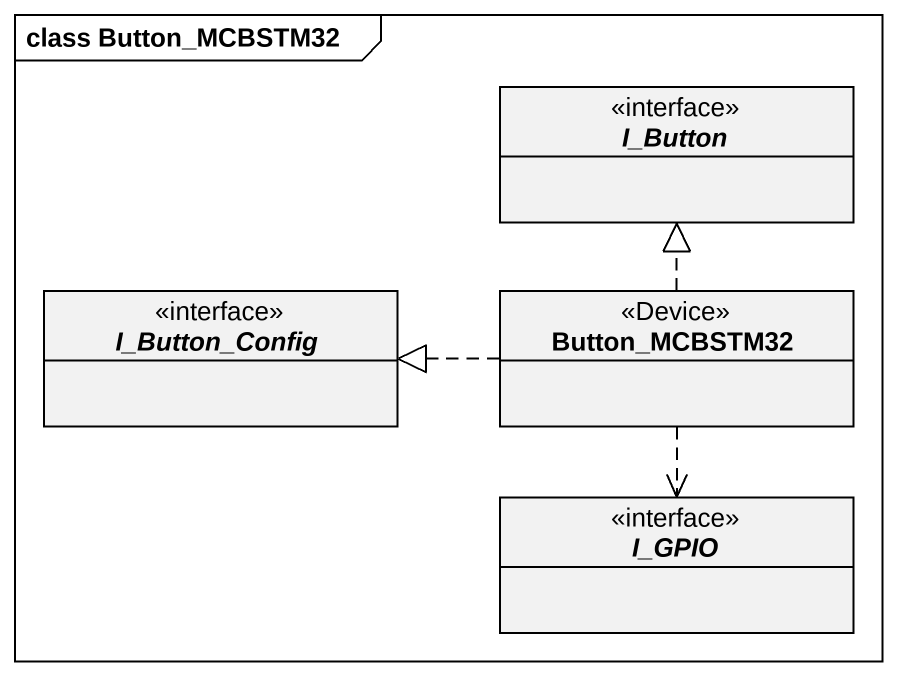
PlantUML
@startuml
mainframe class Button_MCBSTM32
hide circle
hide empty members
interface I_Button
interface I_Button_Config
class Button_MCBSTM32 <<Device>>
interface I_GPIO
Button_MCBSTM32 .up.|> I_Button
Button_MCBSTM32 .left.|> I_Button_Config
Button_MCBSTM32 ..> I_GPIO
@enduml
